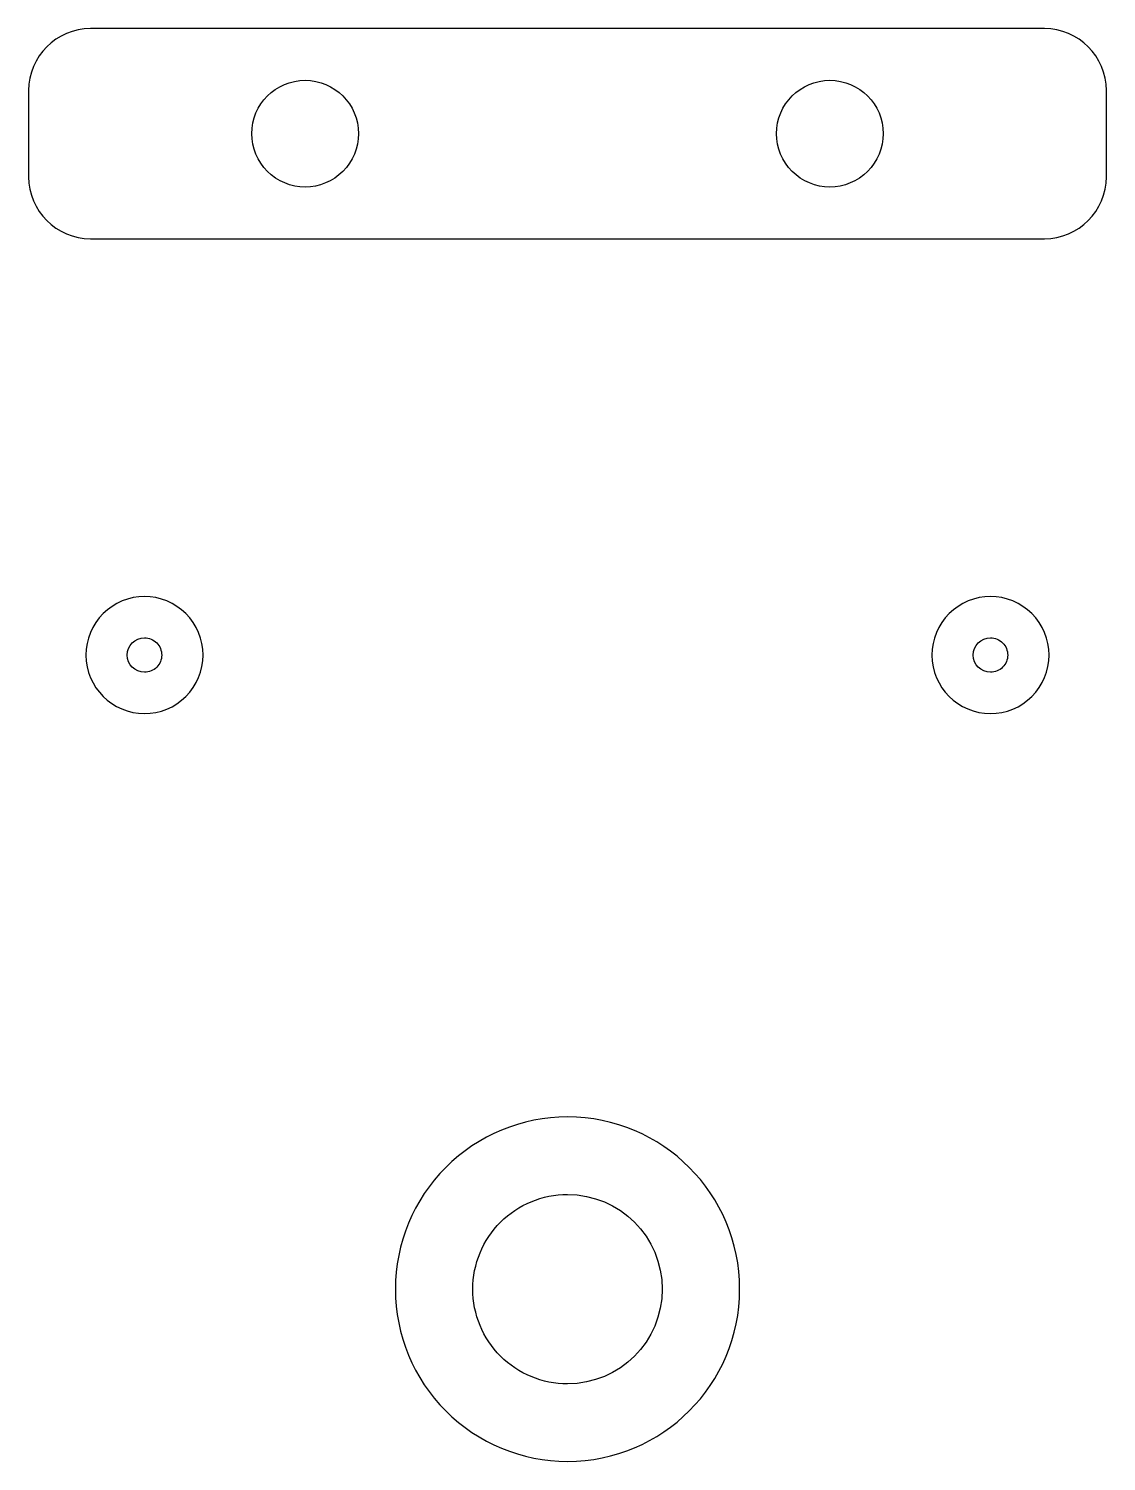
# Model space of a CAD drawing. Header units: millimetres. Extents: x 1.7 to 64.3, y 14.9 to 98.2.
import ezdxf

# ---------------------------------------------------------------- set-up
doc = ezdxf.new("R2010")
doc.units = ezdxf.units.MM
doc.layers.add('Layer_1', color=7, linetype='CONTINUOUS')

msp = doc.modelspace()

# ---------------------------------------------------------------- linework, layer by layer
at = {"layer": 'Layer_1', "color": 7}
for points in [[(60.700171, 98.150234), (5.299935, 98.150234)], [(1.700155, 94.549937), (1.700155, 89.550243)], [(64.299952, 89.550243), (64.299952, 94.549937)], [(5.299935, 85.949944), (60.700171, 85.949944)]]:
    msp.add_lwpolyline(points, dxfattribs=at)
for points in [[(17.760156, 95.1499)], [(48.23995, 95.1499)], [(8.429687, 65.170061)], [(57.569797, 65.170061)], [(8.429687, 62.769691)], [(57.569797, 62.769691)], [(33.000335, 34.940051)], [(33.000335, 30.44007)]]:
    msp.add_lwpolyline(points, close=True, dxfattribs=at)
for points in [[(5.299935, 98.150234), (3.305535, 98.150234), (1.700155, 96.544337), (1.700155, 94.549937)], [(64.299952, 94.549937), (64.299952, 96.544337), (62.694571, 98.150234), (60.700171, 98.150234)], [(14.660087, 92.050346), (14.660334, 93.762282), (16.048221, 95.149938), (17.760156, 95.1499)], [(17.760156, 95.1499), (19.472092, 95.149938), (20.859979, 93.762282), (20.860226, 92.050346)], [(45.13988, 92.050346), (45.140127, 93.762282), (46.528014, 95.149939), (48.23995, 95.1499)], [(48.23995, 95.1499), (49.951886, 95.149939), (51.339773, 93.762282), (51.34002, 92.050346)], [(15.568057, 89.858247), (14.986677, 90.439627), (14.660069, 91.228152), (14.660087, 92.050346)], [(20.860226, 92.050346), (20.860243, 91.228152), (20.533636, 90.439627), (19.952256, 89.858247)], [(46.04785, 89.858247), (45.46647, 90.439627), (45.139862, 91.228152), (45.13988, 92.050346)], [(51.34002, 92.050346), (51.340038, 91.228152), (51.01343, 90.439627), (50.43205, 89.858247)], [(1.700155, 89.550243), (1.700155, 87.555843), (3.305535, 85.949944), (5.299935, 85.949944)], [(17.760156, 88.950279), (16.937962, 88.950261), (16.149436, 89.276868), (15.568057, 89.858247)], [(19.952256, 89.858247), (19.370876, 89.276868), (18.582351, 88.950261), (17.760156, 88.950279)], [(48.23995, 88.950279), (47.417755, 88.950261), (46.62923, 89.276868), (46.04785, 89.858247)], [(50.43205, 89.858247), (49.85067, 89.276868), (49.062145, 88.950261), (48.23995, 88.950279)], [(60.700171, 85.949944), (62.694571, 85.949944), (64.299952, 87.555843), (64.299952, 89.550243)], [(8.429687, 65.170061), (7.527934, 65.170005), (6.663137, 64.811725), (6.02555, 64.17404)], [(10.83416, 64.174224), (10.196461, 64.811924), (9.331531, 65.170143), (8.429687, 65.170061)], [(57.569797, 65.170061), (56.668043, 65.170005), (55.803247, 64.811725), (55.16566, 64.17404)], [(59.97427, 64.174224), (59.33657, 64.811924), (58.47164, 65.170143), (57.569797, 65.170061)], [(6.02555, 64.17404), (5.387963, 63.536355), (5.029815, 62.671504), (5.029897, 61.769751)], [(11.829997, 61.769751), (11.830079, 62.671594), (11.47186, 63.536524), (10.83416, 64.174224)], [(55.16566, 64.17404), (54.528073, 63.536355), (54.169925, 62.671504), (54.170007, 61.769751)], [(60.970107, 61.769751), (60.970189, 62.671594), (60.61197, 63.536524), (59.97427, 64.174224)], [(7.429747, 61.769751), (7.42978, 62.321989), (7.877449, 62.769658), (8.429687, 62.769691)], [(8.429687, 62.769691), (8.694973, 62.769813), (8.949436, 62.664518), (9.13707, 62.476982)], [(9.13707, 62.476982), (9.324704, 62.289445), (9.430131, 62.035037), (9.430147, 61.769751)], [(56.569857, 61.769751), (56.56989, 62.321989), (57.017559, 62.769658), (57.569797, 62.769691)], [(57.569797, 62.769691), (57.835083, 62.769813), (58.089546, 62.664518), (58.27718, 62.476982)], [(58.27718, 62.476982), (58.464814, 62.289445), (58.570241, 62.035037), (58.570257, 61.769751)], [(5.029897, 61.769751), (5.030008, 59.892143), (6.552079, 58.370067), (8.429687, 58.369951)], [(8.429687, 60.769811), (7.877449, 60.769844), (7.42978, 61.217513), (7.429747, 61.769751)], [(9.430147, 61.769751), (9.430131, 61.504465), (9.324704, 61.250057), (9.13707, 61.06252)], [(10.83398, 59.365608), (11.471665, 60.003197), (11.829944, 60.867996), (11.829997, 61.769751)], [(54.170007, 61.769751), (54.170117, 59.892143), (55.692189, 58.370067), (57.569797, 58.369951)], [(57.569797, 60.769811), (57.017559, 60.769844), (56.56989, 61.217513), (56.569857, 61.769751)], [(58.570257, 61.769751), (58.570241, 61.504465), (58.464814, 61.250057), (58.27718, 61.06252)], [(59.97409, 59.365608), (60.611775, 60.003197), (60.970054, 60.867996), (60.970107, 61.769751)], [(9.13707, 61.06252), (8.949436, 60.874984), (8.694973, 60.769689), (8.429687, 60.769811)], [(58.27718, 61.06252), (58.089546, 60.874984), (57.835083, 60.769689), (57.569797, 60.769811)], [(8.429687, 58.369951), (9.331442, 58.369869), (10.196295, 58.728018), (10.83398, 59.365608)], [(57.569797, 58.369951), (58.471552, 58.369869), (59.336405, 58.728018), (59.97409, 59.365608)], [(33.000335, 34.940051), (30.348114, 34.940162), (27.804482, 33.886657), (25.929029, 32.011303)], [(43.000241, 24.94015), (43.000186, 30.462922), (38.523107, 34.939999), (33.000335, 34.940051)], [(25.929029, 32.011303), (24.053577, 30.135948), (22.99994, 27.592371), (22.999913, 24.94015)], [(29.110996, 28.829345), (30.142538, 29.860788), (31.541583, 30.440187), (33.000335, 30.44007)], [(33.000335, 30.44007), (36.037836, 30.440028), (38.500208, 27.977661), (38.500258, 24.94016)], [(27.499896, 24.94016), (27.49992, 26.398911), (28.079453, 27.797901), (29.110996, 28.829345)], [(22.999913, 24.94015), (22.999937, 22.287928), (24.053574, 19.744348), (25.929026, 17.868991)], [(29.110989, 21.050963), (28.079446, 22.082411), (27.499915, 23.481406), (27.499896, 24.94016)], [(38.500258, 24.94016), (38.500219, 21.902652), (36.037843, 19.440273), (33.000335, 19.44023)], [(33.000335, 14.94024), (38.52311, 14.940292), (43.000192, 19.417374), (43.000241, 24.94015)], [(33.000335, 19.44023), (31.54158, 19.440114), (30.142531, 20.019516), (29.110989, 21.050963)], [(25.929026, 17.868991), (27.804478, 15.993635), (30.348112, 14.940128), (33.000335, 14.94024)]]:
    msp.add_open_spline(points, degree=3, dxfattribs=at)

doc.saveas('drawing.dxf')
